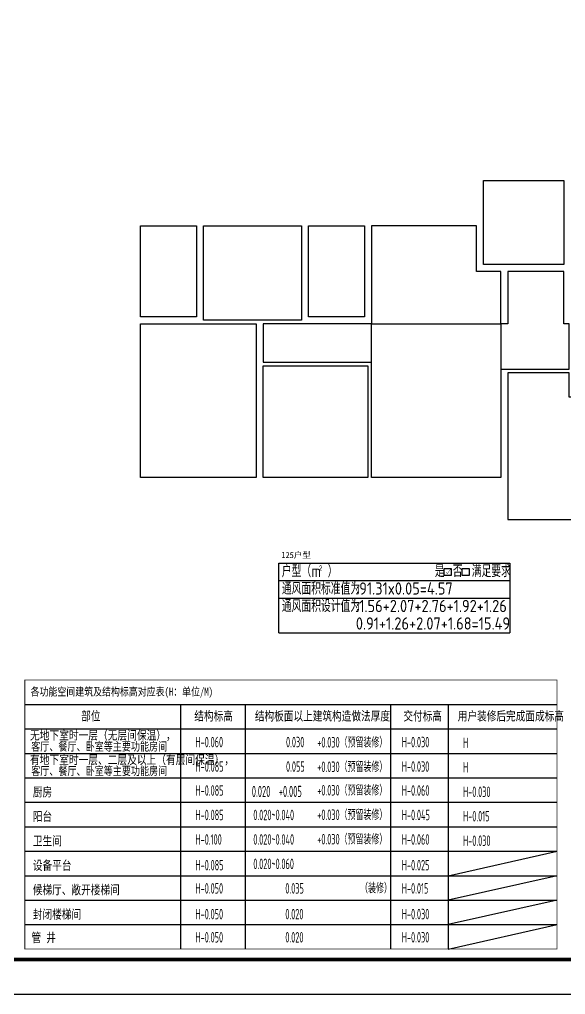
# Model space of a CAD drawing. Extents: x 27938 to 725830, y -209821 to 1628073.
# Drawn here: x 314924 to 330533, y -206835 to -178937 of the extents above; entities that cross this region are included whole.
import ezdxf

# ---------------------------------------------------------------- set-up
doc = ezdxf.new("R2010")
doc.units = 0
doc.header["$LTSCALE"] = 1000
doc.header["$MEASUREMENT"] = 0
for name, color, linetype in [('AD-INDX', 43, 'Continuous'), ('C-Sheet-图框', 101, 'Continuous'), ('PUB_TEXT', 4, 'Continuous'), ('图框', 140, 'Continuous')]:
    doc.layers.add(name, color=color, linetype=linetype)
doc.layers.add('yichutu', color=7, linetype='Continuous', true_color=0xffffff, plot=False)
doc.layers.add('不打印-标记', color=10, linetype='Continuous', lineweight=9, plot=False)
doc.styles.get("Standard").update_dxf_attribs({"font": 'gbenor.shx', "bigfont": 'gbcbig.shx'})
doc.styles.add('宋体', font='', dxfattribs={"height": 50})
doc.styles.add('房间名称', font='TSSDENG', dxfattribs={"width": 0.8, "bigfont": 'HZTXT'})
doc.styles.add('黑体', font='')
doc.styles.get('宋体').set_extended_font_data('SimSun')
doc.styles.get('黑体').set_extended_font_data('SimHei')

# ---------------------------------------------------------------- blocks, each defined once
blk = doc.blocks.new('TK')
at = {"layer": '图框'}
blk.add_lwpolyline([(465375, 548714), (549475, 548714), (549475, 489314), (465375, 489314)], close=True, dxfattribs=at)
blk.add_lwpolyline([(465375, 548714), (549475, 548714), (549475, 489314), (465375, 489314)], close=True, dxfattribs=at)
at = {"layer": '图框', "const_width": 100}
blk.add_lwpolyline([(548475, 490314), (548475, 547714), (467875, 547714), (467875, 490314)], close=True, dxfattribs=at)
blk = doc.blocks.new('A$C78D13F63')
at = {"layer": 'C-Sheet-图框', "color": 0}
for p, q in [((52360, 7300), (67578, 7300)), ((56815, 7300), (56815, 300)), ((58665, 7300), (58665, 300)), ((62812, 7300), (62812, 300)), ((64465, 7300), (64465, 300)), ((52360, 6600), (67578, 6600)), ((52360, 5900), (67578, 5900)), ((52360, 5200), (67578, 5200)), ((52360, 4500), (67578, 4500)), ((52360, 3800), (67578, 3800)), ((52360, 3100), (67578, 3100)), ((52360, 2400), (67578, 2400)), ((52360, 1700), (67578, 1700)), ((52360, 1000), (67578, 1000))]:
    blk.add_line(p, q, dxfattribs=at)
at = {"layer": 'C-Sheet-图框', "color": 0, "const_width": 24}
blk.add_lwpolyline([(52360, 300), (52360, 8000), (67578, 8000), (67578, 300), (52360, 300)], dxfattribs=at)
at = {"layer": 'PUB_TEXT', "color": 251, "true_color": 0x636466}
for p, q in [((64465, 2400), (67578, 3100)), ((67578, 2400), (64465, 1700)), ((67578, 1700), (64465, 1000)), ((64465, 300), (67578, 1000))]:
    blk.add_line(p, q, dxfattribs=at)
at = {"layer": 'PUB_TEXT', "color": 2}
for s, height, style, width, p in [('各功能空间建筑及结构标高对应表(H：单位/M)', 227.85, '宋体', 0.8, (52528, 7551)), ('H-0.060', 300, '房间名称', 0.56, (57240, 6073)), ('H-0.030', 300, '房间名称', 0.56, (63139, 6073)), ('H-0.085', 300, '房间名称', 0.56, (57240, 5373)), ('H-0.030', 300, '房间名称', 0.56, (63139, 5373)), ('H-0.085', 300, '房间名称', 0.56, (57240, 4687)), ('H-0.060', 300, '房间名称', 0.56, (63139, 4687)), ('H-0.085', 300, '房间名称', 0.56, (57240, 3987)), ('H-0.045', 300, '房间名称', 0.56, (63139, 3987)), ('H-0.100', 300, '房间名称', 0.56, (57240, 3287)), ('H-0.060', 300, '房间名称', 0.56, (63139, 3287)), ('H-0.085', 300, '房间名称', 0.56, (57240, 2551)), ('H-0.025', 300, '房间名称', 0.56, (63139, 2551)), ('H-0.050', 300, '房间名称', 0.56, (57240, 1887)), ('H-0.015', 300, '房间名称', 0.56, (63139, 1887)), ('H-0.050', 300, '房间名称', 0.56, (57240, 1151)), ('H-0.030', 300, '房间名称', 0.56, (63139, 1151)), ('H-0.050', 300, '房间名称', 0.56, (57240, 487)), ('H-0.030', 300, '房间名称', 0.56, (63139, 487))]:
    blk.add_text(s, height=height, dxfattribs=dict(at, style=style, width=width)).set_placement(p)
at = {"layer": 'PUB_TEXT', "style": '房间名称'}
for s, height, width, p in [('部位', 300, 0.8, (53972, 6810)), ('结构标高', 300, 0.8, (57207, 6810)), ('结构板面以上建筑构造做法厚度', 300, 0.8, (58938, 6810)), ('交付标高', 300, 0.8, (63186, 6810)), ('用户装修后完成面成标高', 300, 0.8, (64739, 6810)), ('客厅、餐厅、卧室等主要功能房间', 240, 0.8, (52544, 5953)), ('0.030', 300, 0.56, (59829, 6073)), ('0.055', 300, 0.56, (59829, 5373)), ('客厅、餐厅、卧室等主要功能房间', 240, 0.8, (52544, 5253)), ('厨房', 300, 0.8, (52591, 4637)), ('0.020', 321.4, 0.56, (58851, 4650)), ('阳台', 300, 0.8, (52591, 3937)), ('0.020~0.040', 300, 0.56, (58894, 3987)), ('卫生间', 300, 0.8, (52591, 3237)), ('0.020~0.040', 300, 0.56, (58894, 3287)), ('设备平台', 300, 0.8, (52591, 2537)), ('0.020~0.060', 300, 0.56, (58894, 2587)), ('候梯厅、敞开楼梯间', 300, 0.8, (52591, 1837)), ('0.035', 300, 0.56, (59809, 1887)), ('封闭楼梯间', 300, 0.8, (52591, 1137)), ('0.020', 300, 0.56, (59809, 1151)), ('管 井', 300, 0.8, (52553, 469)), ('0.020', 300, 0.56, (59809, 487))]:
    blk.add_text(s, height=height, dxfattribs=dict(at, width=width)).set_placement(p)
at = {"layer": 'PUB_TEXT', "color": 1, "style": '房间名称', "width": 0.8}
for s, p in [('无地下室时一层（无层间保温），', (52510, 6268)), ('有地下室时一层、二层及以上（有层间保温），', (52510, 5568))]:
    blk.add_text(s, height=257.14, dxfattribs=at).set_placement(p)
at = {"layer": 'PUB_TEXT', "color": 251, "true_color": 0x636466, "style": '房间名称', "width": 0.56}
for s, p in [('+0.030（预留装修）', (60723, 6066)), ('+0.030（预留装修）', (60723, 5366)), ('+0.030（预留装修）', (60723, 4693)), ('+0.030（预留装修）', (60723, 3993)), ('+0.030（预留装修）', (60723, 3293)), ('（装修）', (61948, 1893))]:
    blk.add_text(s, height=300, dxfattribs=at).set_placement(p)
at = {"layer": 'PUB_TEXT', "color": 4, "style": '房间名称', "width": 0.56}
for s, p in [('H', (64889, 6051)), ('H', (64889, 5351)), ('H-0.030', (64889, 4651)), ('H-0.015', (64889, 3951)), ('H-0.030', (64889, 3251))]:
    blk.add_text(s, height=300, dxfattribs=at).set_placement(p)
at = {"layer": 'PUB_TEXT', "color": 3, "style": '房间名称', "width": 0.56}
blk.add_text('+0.005', height=321.4, dxfattribs=at).set_placement((59623, 4650))
blk = doc.blocks.new('yct-841-594-84100-59399.9999999999-100-1000.0')
at = {"layer": 'yichutu', "color": 7, "true_color": 0xffffff}
blk.add_lwpolyline([(0, 0), (0, 59400), (84100, 59400), (84100, 0)], close=True, dxfattribs=at)

msp = doc.modelspace()

# ---------------------------------------------------------------- linework, layer by layer
for p, q in [((322337.7, -196491), (322337.7, -194491)), ((322337.7, -194491), (328944.5, -194491)), ((328944.5, -194491), (328944.5, -196491)), ((322337.7, -194991), (328944.5, -194991)), ((322337.7, -194991), (328944.5, -194991)), ((322337.7, -195491), (328944.5, -195491)), ((322337.7, -196491), (328944.5, -196491))]:
    msp.add_line(p, q)
for points in [[(328185.6, -183543.2), (330485.5, -183543.2), (330485.5, -185943.2), (328185.6, -185943.2)], [(318385.5, -184843.2), (319985.6, -184843.2), (319985.6, -187443.2), (318385.5, -187443.2)], [(320185.6, -184843.2), (322985.6, -184843.2), (322985.6, -187543.2), (320185.6, -187543.2)], [(323185.5, -184843.2), (324785.5, -184843.2), (324785.5, -187443.2), (323185.5, -187443.2)], [(324985.6, -184843.2), (324985.7, -187643.2), (328685.6, -187643.2), (328685.6, -186143.2), (327985.5, -186143.2), (327985.5, -184843.2)], [(328885.6, -186143.2), (328885.6, -187643.2), (328685.6, -187643.2), (328685.5, -188943.2), (330635.5, -188943.2), (330635.5, -187643.2), (330485.5, -187643.2), (330485.6, -186143.2)], [(318385.6, -187643.2), (321685.5, -187643.2), (321685.5, -192043.2), (318385.6, -192043.2)], [(324985.6, -187643.2), (321885.6, -187643.2), (321885.6, -188743.2), (324985.6, -188743.2)], [(324985.6, -187643.2), (328685.5, -187643.2), (328685.5, -192043.2), (324985.6, -192043.2)], [(321885.6, -188843.2), (324885.6, -188843.2), (324885.6, -192043.2), (321885.6, -192043.2)], [(330635.5, -189043.2), (328885.6, -189043.2), (328885.6, -193243.2), (331885.6, -193243.2), (331885.6, -189743.2), (330635.5, -189743.2)], [(327068.9, -194644.1), (327268.9, -194644.1), (327268.9, -194844.1), (327068.9, -194844.1)], [(327576.9, -194644.1), (327776.9, -194644.1), (327776.9, -194844.1), (327576.9, -194844.1)]]:
    msp.add_lwpolyline(points, close=True)
at = {"color": 6, "const_width": 10}
msp.add_lwpolyline([(327120.9, -194753.1), (327156.9, -194794.1), (327242.9, -194670.1)], dxfattribs=at)

# ---------------------------------------------------------------- block references
msp.add_blockref('TK', (-205160.9, -696148.7))

# ---------------------------------------------------------------- texts
at = {"color": 1, "style": '黑体'}
msp.add_text('125户型', height=175, dxfattribs=at).set_placement((322409.7, -194347.2))
at = {"color": 91, "true_color": 0x7df289}
for s, p in [('是', (326796.4, -194893.4)), ('否', (327310.4, -194893.4)), ('满足要求', (327852.4, -194893.4))]:
    msp.add_text(s, height=350, dxfattribs=at).set_placement(p)
at = {"layer": 'AD-INDX', "color": 1}
msp.add_text('2', height=151.2, dxfattribs=at).set_placement((323478, -194708.9))
at = {"layer": '不打印-标记', "color": 1}
for s, p in [('户型（m ）', (322423.8, -194893.4)), ('通风面积标准值为', (322423.8, -195393.4)), (':91.31x0.05=4.57', (324539.3, -195393.4))]:
    msp.add_text(s, height=350, dxfattribs=at).set_placement(p)
at = {"layer": '不打印-标记', "color": 2}
for s, p in [('通风面积设计值为', (322423.8, -195893.4)), (':1.56+2.07+2.76+1.92+1.26', (324539.3, -195893.4)), ('0.91+1.26+2.07+1.68=15.49', (324539.3, -196393.4))]:
    msp.add_text(s, height=350, dxfattribs=at).set_placement(p)

# ---------------------------------------------------------------- next in the draw order: block references
msp.add_blockref('A$C78D13F63', (262714.1, -205835))

# ---------------------------------------------------------------- next in the draw order: block references
at = {"layer": 'yichutu'}
msp.add_blockref('yct-841-594-84100-59399.9999999999-100-1000.0', (260214.1, -206835), dxfattribs=at)

doc.saveas('drawing.dxf')
